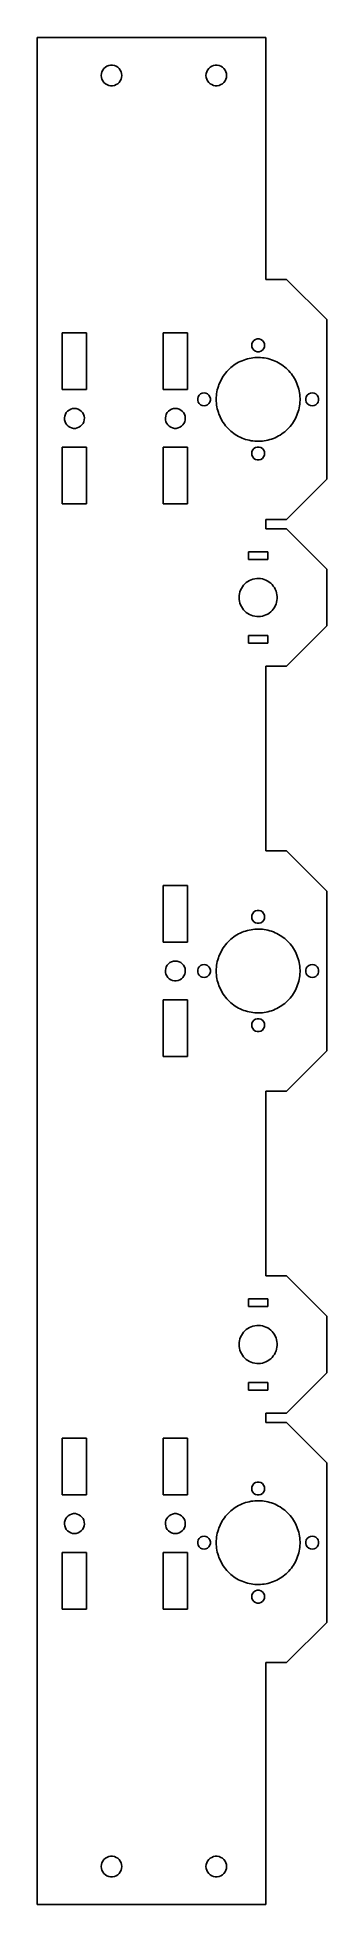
# Model space of a CAD drawing. Extents: x 340 to 416, y 38 to 528.
import ezdxf

# ---------------------------------------------------------------- set-up
doc = ezdxf.new("R2010")
doc.units = 0
doc.layers.get('0').update_dxf_attribs({"linetype": 'CONTINUOUS'})

msp = doc.modelspace()

# ---------------------------------------------------------------- linework, layer by layer
at = {"color": 0}
for p, q in [((400.275, 527.575), (340.275, 527.575)), ((340.275, 527.575), (340.275, 37.575)), ((400.275, 464.075), (400.275, 527.575)), ((357.77967, 519.394), (358.14788, 519.73)), ((358.14788, 519.73), (358.57149, 519.992)), ((358.57149, 519.992), (359.03611, 520.172)), ((359.03611, 520.172), (359.52587, 520.263)), ((359.52587, 520.263), (360.02411, 520.263)), ((360.02411, 520.263), (360.5139, 520.172)), ((360.5139, 520.172), (360.9785, 519.992)), ((360.9785, 519.992), (361.4021, 519.73)), ((361.4021, 519.73), (361.7703, 519.394)), ((385.2797, 519.394), (385.6479, 519.73)), ((385.6479, 519.73), (386.0715, 519.992)), ((386.0715, 519.992), (386.5361, 520.172)), ((386.5361, 520.172), (387.0259, 520.263)), ((387.0259, 520.263), (387.5241, 520.263)), ((387.5241, 520.263), (388.0139, 520.172)), ((388.0139, 520.172), (388.4785, 519.992)), ((388.4785, 519.992), (388.9021, 519.73)), ((388.9021, 519.73), (389.2703, 519.394)), ((357.07499, 517.575), (357.12096, 518.071)), ((357.12096, 517.079), (357.07499, 517.575)), ((357.12096, 518.071), (357.25732, 518.55)), ((357.25732, 516.6), (357.12096, 517.079)), ((357.25732, 518.55), (357.47941, 518.996)), ((357.47941, 516.154), (357.25732, 516.6)), ((357.47941, 518.996), (357.77967, 519.394)), ((357.77967, 515.756), (357.47941, 516.154)), ((358.14788, 515.42), (357.77967, 515.756)), ((358.57149, 515.158), (358.14788, 515.42)), ((359.03611, 514.978), (358.57149, 515.158)), ((359.52587, 514.887), (359.03611, 514.978)), ((360.02411, 514.887), (359.52587, 514.887)), ((360.5139, 514.978), (360.02411, 514.887)), ((360.9785, 515.158), (360.5139, 514.978)), ((361.4021, 515.42), (360.9785, 515.158)), ((361.7703, 515.756), (361.4021, 515.42)), ((361.7703, 519.394), (362.0706, 518.996)), ((362.0706, 516.154), (361.7703, 515.756)), ((362.0706, 518.996), (362.2927, 518.55)), ((362.2927, 516.6), (362.0706, 516.154)), ((362.2927, 518.55), (362.429, 518.071)), ((362.429, 517.079), (362.2927, 516.6)), ((362.429, 518.071), (362.475, 517.575)), ((362.475, 517.575), (362.429, 517.079)), ((384.575, 517.575), (384.621, 518.071)), ((384.621, 517.079), (384.575, 517.575)), ((384.621, 518.071), (384.7573, 518.55)), ((384.7573, 516.6), (384.621, 517.079)), ((384.7573, 518.55), (384.9794, 518.996)), ((384.9794, 516.154), (384.7573, 516.6)), ((384.9794, 518.996), (385.2797, 519.394)), ((385.2797, 515.756), (384.9794, 516.154)), ((385.6479, 515.42), (385.2797, 515.756)), ((386.0715, 515.158), (385.6479, 515.42)), ((386.5361, 514.978), (386.0715, 515.158)), ((387.0259, 514.887), (386.5361, 514.978)), ((387.5241, 514.887), (387.0259, 514.887)), ((388.0139, 514.978), (387.5241, 514.887)), ((388.4785, 515.158), (388.0139, 514.978)), ((388.9021, 515.42), (388.4785, 515.158)), ((389.2703, 515.756), (388.9021, 515.42)), ((389.2703, 519.394), (389.5706, 518.996)), ((389.5706, 516.154), (389.2703, 515.756)), ((389.5706, 518.996), (389.7927, 518.55)), ((389.7927, 516.6), (389.5706, 516.154)), ((389.7927, 518.55), (389.929, 518.071)), ((389.929, 517.079), (389.7927, 516.6)), ((389.929, 518.071), (389.975, 517.575)), ((389.975, 517.575), (389.929, 517.079)), ((405.7308, 464.075), (400.275, 464.075)), ((416.275, 453.531), (405.7308, 464.075)), ((416.275, 411.619), (416.275, 453.531)), ((346.825, 435.125), (346.825, 450.025)), ((346.825, 450.025), (353.225, 450.025)), ((353.225, 450.025), (353.225, 435.125)), ((373.325, 435.125), (373.325, 450.025)), ((373.325, 450.025), (379.725, 450.025)), ((379.725, 450.025), (379.725, 435.125)), ((396.575, 446.775), (396.6439, 447.254)), ((396.6439, 446.296), (396.575, 446.775)), ((396.6439, 447.254), (396.8449, 447.694)), ((396.8449, 445.856), (396.6439, 446.296)), ((396.8449, 447.694), (397.1617, 448.06)), ((397.1617, 448.06), (397.5688, 448.321)), ((397.5688, 448.321), (398.0331, 448.458)), ((398.0331, 448.458), (398.5169, 448.458)), ((398.5169, 448.458), (398.9812, 448.321)), ((398.9812, 448.321), (399.3883, 448.06)), ((399.3883, 448.06), (399.7051, 447.694)), ((399.7051, 447.694), (399.9061, 447.254)), ((399.9061, 446.296), (399.7051, 445.856)), ((399.9061, 447.254), (399.975, 446.775)), ((399.975, 446.775), (399.9061, 446.296)), ((391.0886, 440.903), (391.4723, 441.219)), ((391.4723, 441.219), (391.8698, 441.518)), ((391.8698, 441.518), (392.2805, 441.798)), ((392.2805, 441.798), (392.7034, 442.06)), ((392.7034, 442.06), (393.1377, 442.302)), ((393.1377, 442.302), (393.5824, 442.524)), ((393.5824, 442.524), (394.0368, 442.726)), ((394.0368, 442.726), (394.4998, 442.907)), ((394.4998, 442.907), (394.9705, 443.067)), ((394.9705, 443.067), (395.448, 443.206)), ((395.448, 443.206), (395.9312, 443.322)), ((395.9312, 443.322), (396.4193, 443.417)), ((396.4193, 443.417), (396.9111, 443.49)), ((397.1617, 445.49), (396.8449, 445.856)), ((396.9111, 443.49), (397.4058, 443.541)), ((397.5688, 445.229), (397.1617, 445.49)), ((397.4058, 443.541), (397.9021, 443.569)), ((398.0331, 445.092), (397.5688, 445.229)), ((397.9021, 443.569), (398.3993, 443.574)), ((398.5169, 445.092), (398.0331, 445.092)), ((398.3993, 443.574), (398.8962, 443.557)), ((398.9812, 445.229), (398.5169, 445.092)), ((398.8962, 443.557), (399.3918, 443.518)), ((399.3883, 445.49), (398.9812, 445.229)), ((399.7051, 445.856), (399.3883, 445.49)), ((399.3918, 443.518), (399.8852, 443.457)), ((399.8852, 443.457), (400.3753, 443.373)), ((400.3753, 443.373), (400.861, 443.267)), ((400.861, 443.267), (401.3415, 443.139)), ((401.3415, 443.139), (401.8157, 442.99)), ((401.8157, 442.99), (402.2827, 442.819)), ((402.2827, 442.819), (402.7415, 442.627)), ((402.7415, 442.627), (403.1912, 442.415)), ((403.1912, 442.415), (403.6308, 442.183)), ((403.6308, 442.183), (404.0595, 441.931)), ((404.0595, 441.931), (404.4764, 441.66)), ((404.4764, 441.66), (404.8806, 441.371)), ((404.8806, 441.371), (405.2713, 441.063)), ((405.2713, 441.063), (405.6477, 440.738)), ((387.8211, 435.998), (387.9864, 436.467)), ((387.9864, 436.467), (388.1728, 436.928)), ((388.1728, 436.928), (388.3798, 437.38)), ((388.3798, 437.38), (388.607, 437.822)), ((388.607, 437.822), (388.854, 438.253)), ((388.854, 438.253), (389.1202, 438.673)), ((389.1202, 438.673), (389.4051, 439.081)), ((389.4051, 439.081), (389.7082, 439.475)), ((389.7082, 439.475), (390.0287, 439.855)), ((390.0287, 439.855), (390.3661, 440.22)), ((390.3661, 440.22), (390.7196, 440.57)), ((390.7196, 440.57), (391.0886, 440.903)), ((405.6477, 440.738), (406.0091, 440.397)), ((406.0091, 440.397), (406.3547, 440.04)), ((406.3547, 440.04), (406.6837, 439.667)), ((406.6837, 439.667), (406.9956, 439.28)), ((406.9956, 439.28), (407.2896, 438.879)), ((407.2896, 438.879), (407.5653, 438.465)), ((407.5653, 438.465), (407.8219, 438.039)), ((407.8219, 438.039), (408.0591, 437.602)), ((408.0591, 437.602), (408.2763, 437.155)), ((408.2763, 437.155), (408.473, 436.698)), ((408.473, 436.698), (408.6489, 436.233)), ((408.6489, 436.233), (408.8036, 435.761)), ((353.225, 435.125), (346.825, 435.125)), ((379.725, 435.125), (373.325, 435.125)), ((382.3923, 432.817), (382.5286, 433.281)), ((382.3923, 432.333), (382.3923, 432.817)), ((382.5286, 431.869), (382.3923, 432.333)), ((382.5286, 433.281), (382.7902, 433.688)), ((382.7902, 431.462), (382.5286, 431.869)), ((382.7902, 433.688), (383.1559, 434.005)), ((383.1559, 431.145), (382.7902, 431.462)), ((383.1559, 434.005), (383.596, 434.206)), ((383.596, 434.206), (384.075, 434.275)), ((384.075, 434.275), (384.5539, 434.206)), ((384.5539, 434.206), (384.9941, 434.005)), ((384.9941, 434.005), (385.3598, 433.688)), ((385.3598, 431.462), (384.9941, 431.145)), ((385.3598, 433.688), (385.6214, 433.281)), ((385.6214, 431.869), (385.3598, 431.462)), ((385.6214, 433.281), (385.7577, 432.817)), ((385.7577, 432.333), (385.6214, 431.869)), ((385.7577, 432.817), (385.7577, 432.333)), ((387.275, 432.575), (387.2862, 433.072)), ((387.2862, 432.078), (387.275, 432.575)), ((387.2862, 433.072), (387.3199, 433.568)), ((387.3199, 431.582), (387.2862, 432.078)), ((387.3199, 433.568), (387.376, 434.062)), ((387.376, 431.088), (387.3199, 431.582)), ((387.376, 434.062), (387.4543, 434.553)), ((387.4543, 434.553), (387.5548, 435.04)), ((387.5548, 435.04), (387.6771, 435.522)), ((387.6771, 435.522), (387.8211, 435.998)), ((408.8036, 435.761), (408.9368, 435.282)), ((408.9368, 435.282), (409.0482, 434.797)), ((409.0482, 434.797), (409.1376, 434.308)), ((409.1376, 434.308), (409.2048, 433.815)), ((409.2048, 431.335), (409.1376, 430.842)), ((409.2048, 433.815), (409.2497, 433.32)), ((409.2497, 431.83), (409.2048, 431.335)), ((409.2497, 433.32), (409.2722, 432.824)), ((409.2722, 432.326), (409.2497, 431.83)), ((409.2722, 432.824), (409.2722, 432.326)), ((410.7923, 432.817), (410.9286, 433.281)), ((410.7923, 432.333), (410.7923, 432.817)), ((410.9286, 431.869), (410.7923, 432.333)), ((410.9286, 433.281), (411.1902, 433.688)), ((411.1902, 431.462), (410.9286, 431.869)), ((411.1902, 433.688), (411.5559, 434.005)), ((411.5559, 431.145), (411.1902, 431.462)), ((411.5559, 434.005), (411.9961, 434.206)), ((411.9961, 434.206), (412.475, 434.275)), ((412.475, 434.275), (412.9539, 434.206)), ((412.9539, 434.206), (413.3941, 434.005)), ((413.3941, 434.005), (413.7598, 433.688)), ((413.7598, 431.462), (413.3941, 431.145)), ((413.7598, 433.688), (414.0214, 433.281)), ((414.0214, 431.869), (413.7598, 431.462)), ((414.0214, 433.281), (414.1577, 432.817)), ((414.1577, 432.333), (414.0214, 431.869)), ((414.1577, 432.817), (414.1577, 432.333)), ((347.41497, 427.699), (347.48566, 428.191)), ((347.4386, 427.203), (347.41497, 427.699)), ((347.55572, 426.72), (347.4386, 427.203)), ((347.48566, 428.191), (347.64814, 428.66)), ((347.76208, 426.268), (347.55572, 426.72)), ((347.64814, 428.66), (347.89652, 429.091)), ((347.89652, 429.091), (348.22184, 429.466)), ((348.22184, 429.466), (348.61231, 429.773)), ((348.61231, 429.773), (349.05385, 430.001)), ((349.05385, 430.001), (349.53049, 430.141)), ((349.53049, 430.141), (350.025, 430.188)), ((350.025, 430.188), (350.51951, 430.141)), ((350.51951, 430.141), (350.99615, 430.001)), ((350.99615, 430.001), (351.43769, 429.773)), ((351.43769, 429.773), (351.82816, 429.466)), ((351.82816, 429.466), (352.15348, 429.091)), ((352.15348, 429.091), (352.40186, 428.66)), ((352.49428, 426.72), (352.28792, 426.268)), ((352.40186, 428.66), (352.56434, 428.191)), ((352.6114, 427.203), (352.49428, 426.72)), ((352.56434, 428.191), (352.63503, 427.699)), ((352.63503, 427.699), (352.6114, 427.203)), ((373.915, 427.699), (373.9856, 428.191)), ((373.9386, 427.203), (373.915, 427.699)), ((374.0557, 426.72), (373.9386, 427.203)), ((373.9856, 428.191), (374.1481, 428.66)), ((374.2621, 426.268), (374.0557, 426.72)), ((374.1481, 428.66), (374.3965, 429.091)), ((374.3965, 429.091), (374.7218, 429.466)), ((374.7218, 429.466), (375.1123, 429.773)), ((375.1123, 429.773), (375.5538, 430.001)), ((375.5538, 430.001), (376.0305, 430.141)), ((376.0305, 430.141), (376.525, 430.188)), ((376.525, 430.188), (377.0195, 430.141)), ((377.0195, 430.141), (377.4961, 430.001)), ((377.4961, 430.001), (377.9377, 429.773)), ((377.9377, 429.773), (378.3282, 429.466)), ((378.3282, 429.466), (378.6535, 429.091)), ((378.6535, 429.091), (378.9019, 428.66)), ((378.9943, 426.72), (378.7879, 426.268)), ((378.9019, 428.66), (379.0643, 428.191)), ((379.1114, 427.203), (378.9943, 426.72)), ((379.0643, 428.191), (379.135, 427.699)), ((379.135, 427.699), (379.1114, 427.203)), ((383.596, 430.944), (383.1559, 431.145)), ((384.075, 430.875), (383.596, 430.944)), ((384.5539, 430.944), (384.075, 430.875)), ((384.9941, 431.145), (384.5539, 430.944)), ((387.4543, 430.597), (387.376, 431.088)), ((387.5548, 430.11), (387.4543, 430.597)), ((387.6771, 429.628), (387.5548, 430.11)), ((387.8211, 429.152), (387.6771, 429.628)), ((387.9864, 428.683), (387.8211, 429.152)), ((388.1728, 428.222), (387.9864, 428.683)), ((388.3798, 427.77), (388.1728, 428.222)), ((388.607, 427.328), (388.3798, 427.77)), ((388.854, 426.897), (388.607, 427.328)), ((389.1202, 426.477), (388.854, 426.897)), ((389.4051, 426.069), (389.1202, 426.477)), ((407.5653, 426.685), (407.2896, 426.271)), ((407.8219, 427.111), (407.5653, 426.685)), ((408.0591, 427.548), (407.8219, 427.111)), ((408.2763, 427.995), (408.0591, 427.548)), ((408.473, 428.452), (408.2763, 427.995)), ((408.6489, 428.917), (408.473, 428.452)), ((408.8036, 429.389), (408.6489, 428.917)), ((408.9368, 429.868), (408.8036, 429.389)), ((409.0482, 430.353), (408.9368, 429.868)), ((409.1376, 430.842), (409.0482, 430.353)), ((411.9961, 430.944), (411.5559, 431.145)), ((412.475, 430.875), (411.9961, 430.944)), ((412.9539, 430.944), (412.475, 430.875)), ((413.3941, 431.145), (412.9539, 430.944)), ((348.05024, 425.864), (347.76208, 426.268)), ((348.40977, 425.521), (348.05024, 425.864)), ((348.82766, 425.252), (348.40977, 425.521)), ((349.28884, 425.068), (348.82766, 425.252)), ((349.77663, 424.974), (349.28884, 425.068)), ((350.27337, 424.974), (349.77663, 424.974)), ((350.76116, 425.068), (350.27337, 424.974)), ((351.22234, 425.252), (350.76116, 425.068)), ((351.64023, 425.521), (351.22234, 425.252)), ((351.99976, 425.864), (351.64023, 425.521)), ((352.28792, 426.268), (351.99976, 425.864)), ((374.5502, 425.864), (374.2621, 426.268)), ((374.9098, 425.521), (374.5502, 425.864)), ((375.3276, 425.252), (374.9098, 425.521)), ((375.7888, 425.068), (375.3276, 425.252)), ((376.2766, 424.974), (375.7888, 425.068)), ((376.7734, 424.974), (376.2766, 424.974)), ((377.2612, 425.068), (376.7734, 424.974)), ((377.7223, 425.252), (377.2612, 425.068)), ((378.1402, 425.521), (377.7223, 425.252)), ((378.4998, 425.864), (378.1402, 425.521)), ((378.7879, 426.268), (378.4998, 425.864)), ((389.7082, 425.675), (389.4051, 426.069)), ((390.0287, 425.295), (389.7082, 425.675)), ((390.3661, 424.93), (390.0287, 425.295)), ((390.7196, 424.58), (390.3661, 424.93)), ((391.0886, 424.247), (390.7196, 424.58)), ((391.4723, 423.931), (391.0886, 424.247)), ((391.8698, 423.632), (391.4723, 423.931)), ((392.2805, 423.352), (391.8698, 423.632)), ((392.7034, 423.09), (392.2805, 423.352)), ((393.1377, 422.848), (392.7034, 423.09)), ((393.5824, 422.626), (393.1377, 422.848)), ((394.0368, 422.424), (393.5824, 422.626)), ((394.4998, 422.243), (394.0368, 422.424)), ((394.9705, 422.083), (394.4998, 422.243)), ((395.448, 421.944), (394.9705, 422.083)), ((395.9312, 421.828), (395.448, 421.944)), ((396.4193, 421.733), (395.9312, 421.828)), ((396.9111, 421.66), (396.4193, 421.733)), ((397.4058, 421.609), (396.9111, 421.66)), ((397.9021, 421.581), (397.4058, 421.609)), ((398.3993, 421.576), (397.9021, 421.581)), ((398.8962, 421.593), (398.3993, 421.576)), ((399.3918, 421.632), (398.8962, 421.593)), ((399.8852, 421.693), (399.3918, 421.632)), ((400.3753, 421.777), (399.8852, 421.693)), ((400.861, 421.883), (400.3753, 421.777)), ((401.3415, 422.011), (400.861, 421.883)), ((401.8157, 422.16), (401.3415, 422.011)), ((402.2827, 422.331), (401.8157, 422.16)), ((402.7415, 422.523), (402.2827, 422.331)), ((403.1912, 422.735), (402.7415, 422.523)), ((403.6308, 422.967), (403.1912, 422.735)), ((404.0595, 423.219), (403.6308, 422.967)), ((404.4764, 423.49), (404.0595, 423.219)), ((404.8806, 423.779), (404.4764, 423.49)), ((405.2713, 424.087), (404.8806, 423.779)), ((405.6477, 424.412), (405.2713, 424.087)), ((406.0091, 424.753), (405.6477, 424.412)), ((406.3547, 425.11), (406.0091, 424.753)), ((406.6837, 425.483), (406.3547, 425.11)), ((406.9956, 425.87), (406.6837, 425.483)), ((407.2896, 426.271), (406.9956, 425.87)), ((346.825, 405.125), (346.825, 420.025)), ((346.825, 420.025), (353.225, 420.025)), ((353.225, 420.025), (353.225, 405.125)), ((373.325, 405.125), (373.325, 420.025)), ((373.325, 420.025), (379.725, 420.025)), ((379.725, 420.025), (379.725, 405.125)), ((396.575, 418.375), (396.6439, 418.854)), ((396.6439, 417.896), (396.575, 418.375)), ((396.6439, 418.854), (396.8449, 419.294)), ((396.8449, 417.456), (396.6439, 417.896)), ((396.8449, 419.294), (397.1617, 419.66)), ((397.1617, 417.09), (396.8449, 417.456)), ((397.1617, 419.66), (397.5688, 419.921)), ((397.5688, 416.829), (397.1617, 417.09)), ((397.5688, 419.921), (398.0331, 420.058)), ((398.0331, 416.692), (397.5688, 416.829)), ((398.0331, 420.058), (398.5169, 420.058)), ((398.5169, 416.692), (398.0331, 416.692)), ((398.5169, 420.058), (398.9812, 419.921)), ((398.9812, 416.829), (398.5169, 416.692)), ((398.9812, 419.921), (399.3883, 419.66)), ((399.3883, 417.09), (398.9812, 416.829)), ((399.3883, 419.66), (399.7051, 419.294)), ((399.7051, 417.456), (399.3883, 417.09)), ((399.7051, 419.294), (399.9061, 418.854)), ((399.9061, 417.896), (399.7051, 417.456)), ((399.9061, 418.854), (399.975, 418.375)), ((399.975, 418.375), (399.9061, 417.896)), ((405.7308, 401.075), (416.275, 411.619)), ((353.225, 405.125), (346.825, 405.125)), ((379.725, 405.125), (373.325, 405.125)), ((400.275, 398.575), (400.275, 401.075)), ((400.275, 401.075), (405.7308, 401.075)), ((405.7308, 398.575), (400.275, 398.575)), ((416.275, 388.031), (405.7308, 398.575)), ((395.775, 390.575), (395.775, 392.575)), ((395.775, 392.575), (400.775, 392.575)), ((400.775, 392.575), (400.775, 390.575)), ((400.775, 390.575), (395.775, 390.575)), ((416.275, 373.1192), (416.275, 388.031)), ((393.4971, 382.0488), (393.6676, 382.5172)), ((393.6676, 382.5172), (393.8839, 382.966)), ((393.8839, 382.966), (394.1438, 383.392)), ((394.1438, 383.392), (394.4448, 383.789)), ((394.4448, 383.789), (394.7838, 384.154)), ((394.7838, 384.154), (395.1576, 384.484)), ((395.1576, 384.484), (395.5623, 384.775)), ((395.5623, 384.775), (395.9939, 385.024)), ((395.9939, 385.024), (396.4483, 385.229)), ((396.4483, 385.229), (396.9208, 385.388)), ((396.9208, 385.388), (397.4068, 385.499)), ((397.4068, 385.499), (397.9013, 385.561)), ((397.9013, 385.561), (398.3996, 385.573)), ((398.3996, 385.573), (398.8967, 385.536)), ((398.8967, 385.536), (399.3876, 385.45)), ((399.3876, 385.45), (399.8674, 385.315)), ((399.8674, 385.315), (400.3314, 385.133)), ((400.3314, 385.133), (400.775, 384.905)), ((400.775, 384.905), (401.1937, 384.635)), ((401.1937, 384.635), (401.5834, 384.324)), ((401.5834, 384.324), (401.9403, 383.976)), ((401.9403, 383.976), (402.2607, 383.594)), ((402.2607, 383.594), (402.5414, 383.182)), ((402.5414, 383.182), (402.7798, 382.744)), ((402.7798, 382.744), (402.9735, 382.2851)), ((402.9735, 382.2851), (403.1204, 381.8088)), ((393.275, 380.575), (393.2998, 381.0728)), ((393.2998, 380.0772), (393.275, 380.575)), ((393.2998, 381.0728), (393.3741, 381.5657)), ((393.3741, 379.5843), (393.2998, 380.0772)), ((393.3741, 381.5657), (393.4971, 382.0488)), ((393.4971, 379.1012), (393.3741, 379.5843)), ((393.6676, 378.6328), (393.4971, 379.1012)), ((393.8839, 378.1837), (393.6676, 378.6328)), ((394.1438, 377.7584), (393.8839, 378.1837)), ((394.4448, 377.3611), (394.1438, 377.7584)), ((394.7838, 376.9957), (394.4448, 377.3611)), ((402.2607, 377.556), (401.9403, 377.1741)), ((402.5414, 377.9678), (402.2607, 377.556)), ((402.7798, 378.4056), (402.5414, 377.9678)), ((402.9735, 378.8649), (402.7798, 378.4056)), ((403.1204, 379.3412), (402.9735, 378.8649)), ((403.1204, 381.8088), (403.2192, 381.3202)), ((403.2192, 379.8298), (403.1204, 379.3412)), ((403.2192, 381.3202), (403.2688, 380.8242)), ((403.2688, 380.3258), (403.2192, 379.8298)), ((403.2688, 380.8242), (403.2688, 380.3258)), ((395.1576, 376.6658), (394.7838, 376.9957)), ((395.5623, 376.3749), (395.1576, 376.6658)), ((395.9939, 376.1256), (395.5623, 376.3749)), ((396.4483, 375.9206), (395.9939, 376.1256)), ((396.9208, 375.7619), (396.4483, 375.9206)), ((397.4068, 375.651), (396.9208, 375.7619)), ((397.9013, 375.589), (397.4068, 375.651)), ((398.3996, 375.5766), (397.9013, 375.589)), ((398.8967, 375.6138), (398.3996, 375.5766)), ((399.3876, 375.7004), (398.8967, 375.6138)), ((399.8674, 375.8354), (399.3876, 375.7004)), ((400.3314, 376.0175), (399.8674, 375.8354)), ((400.775, 376.2449), (400.3314, 376.0175)), ((401.1937, 376.5153), (400.775, 376.2449)), ((401.5834, 376.8261), (401.1937, 376.5153)), ((401.9403, 377.1741), (401.5834, 376.8261)), ((405.7308, 362.575), (416.275, 373.1192)), ((395.775, 368.575), (395.775, 370.575)), ((395.775, 370.575), (400.775, 370.575)), ((400.775, 368.575), (395.775, 368.575)), ((400.775, 370.575), (400.775, 368.575)), ((400.275, 314.075), (400.275, 362.575)), ((400.275, 362.575), (405.7308, 362.575)), ((405.7308, 314.075), (400.275, 314.075)), ((416.275, 303.5308), (405.7308, 314.075)), ((373.325, 290.12499), (373.325, 305.025)), ((373.325, 305.025), (379.725, 305.025)), ((379.725, 305.025), (379.725, 290.12499)), ((416.275, 261.6192), (416.275, 303.5308)), ((396.575, 296.775), (396.6439, 297.2539)), ((396.6439, 296.2961), (396.575, 296.775)), ((396.6439, 297.2539), (396.8449, 297.6941)), ((396.8449, 295.8559), (396.6439, 296.2961)), ((396.8449, 297.6941), (397.1617, 298.0598)), ((397.1617, 295.4902), (396.8449, 295.8559)), ((397.1617, 298.0598), (397.5688, 298.3214)), ((397.5688, 295.2286), (397.1617, 295.4902)), ((397.5688, 298.3214), (398.0331, 298.4577)), ((398.0331, 295.0923), (397.5688, 295.2286)), ((398.0331, 298.4577), (398.5169, 298.4577)), ((398.5169, 295.0923), (398.0331, 295.0923)), ((398.5169, 298.4577), (398.9812, 298.3214)), ((398.9812, 295.2286), (398.5169, 295.0923)), ((398.9812, 298.3214), (399.3883, 298.0598)), ((399.3883, 295.4902), (398.9812, 295.2286)), ((399.3883, 298.0598), (399.7051, 297.6941)), ((399.7051, 295.8559), (399.3883, 295.4902)), ((399.7051, 297.6941), (399.9061, 297.2539)), ((399.9061, 296.2961), (399.7051, 295.8559)), ((399.9061, 297.2539), (399.975, 296.775)), ((399.975, 296.775), (399.9061, 296.2961)), ((379.725, 290.12499), (373.325, 290.12499)), ((389.4051, 289.0808), (389.7082, 289.47495)), ((389.7082, 289.47495), (390.0287, 289.85501)), ((390.0287, 289.85501), (390.3661, 290.2202)), ((390.3661, 290.2202), (390.7196, 290.56978)), ((390.7196, 290.56978), (391.0886, 290.90302)), ((391.0886, 290.90302), (391.4723, 291.21924)), ((391.4723, 291.21924), (391.8698, 291.51781)), ((391.8698, 291.51781), (392.2805, 291.79811)), ((392.2805, 291.79811), (392.7034, 292.05957)), ((392.7034, 292.05957), (393.1377, 292.30164)), ((393.1377, 292.30164), (393.5824, 292.52385)), ((393.5824, 292.52385), (394.0368, 292.7257)), ((394.0368, 292.7257), (394.4998, 292.9069)), ((394.4998, 292.9069), (394.9705, 293.0669)), ((394.9705, 293.0669), (395.448, 293.2055)), ((395.448, 293.2055), (395.9312, 293.3224)), ((395.9312, 293.3224), (396.4193, 293.4173)), ((396.4193, 293.4173), (396.9111, 293.4901)), ((396.9111, 293.4901), (397.4058, 293.5406)), ((397.4058, 293.5406), (397.9021, 293.5687)), ((397.9021, 293.5687), (398.3993, 293.5743)), ((398.3993, 293.5743), (398.8962, 293.5574)), ((398.8962, 293.5574), (399.3918, 293.5181)), ((399.3918, 293.5181), (399.8852, 293.4565)), ((399.8852, 293.4565), (400.3753, 293.3726)), ((400.3753, 293.3726), (400.861, 293.2667)), ((400.861, 293.2667), (401.3415, 293.1389)), ((401.3415, 293.1389), (401.8157, 292.9896)), ((401.8157, 292.9896), (402.2827, 292.8189)), ((402.2827, 292.8189), (402.7415, 292.6274)), ((402.7415, 292.6274), (403.1912, 292.41526)), ((403.1912, 292.41526), (403.6308, 292.18306)), ((403.6308, 292.18306), (404.0595, 291.93123)), ((404.0595, 291.93123), (404.4764, 291.66028)), ((404.4764, 291.66028), (404.8806, 291.37078)), ((404.8806, 291.37078), (405.2713, 291.0633)), ((405.2713, 291.0633), (405.6477, 290.73848)), ((405.6477, 290.73848), (406.0091, 290.39699)), ((406.0091, 290.39699), (406.3547, 290.03952)), ((406.3547, 290.03952), (406.6837, 289.6668)), ((406.6837, 289.6668), (406.9956, 289.27959)), ((406.9956, 289.27959), (407.2896, 288.87868)), ((374.3965, 284.09069), (374.7218, 284.46611)), ((374.7218, 284.46611), (375.1123, 284.77318)), ((375.1123, 284.77318), (375.5538, 285.00081)), ((375.5538, 285.00081), (376.0305, 285.14077)), ((376.0305, 285.14077), (376.525, 285.18799)), ((376.525, 285.18799), (377.0195, 285.14077)), ((377.0195, 285.14077), (377.4961, 285.00081)), ((377.4961, 285.00081), (377.9377, 284.77318)), ((377.9377, 284.77318), (378.3282, 284.46611)), ((378.3282, 284.46611), (378.6535, 284.09069)), ((383.1559, 284.00513), (383.596, 284.20613)), ((383.596, 284.20613), (384.075, 284.275)), ((384.075, 284.275), (384.5539, 284.20613)), ((384.5539, 284.20613), (384.9941, 284.00513)), ((387.376, 284.06212), (387.4543, 284.55309)), ((387.4543, 284.55309), (387.5548, 285.04003)), ((387.5548, 285.04003), (387.6771, 285.52193)), ((387.6771, 285.52193), (387.8211, 285.99782)), ((387.8211, 285.99782), (387.9864, 286.46671)), ((387.9864, 286.46671), (388.1728, 286.92765)), ((388.1728, 286.92765), (388.3798, 287.37969)), ((388.3798, 287.37969), (388.607, 287.82192)), ((388.607, 287.82192), (388.854, 288.25344)), ((388.854, 288.25344), (389.1202, 288.67334)), ((389.1202, 288.67334), (389.4051, 289.0808)), ((407.2896, 288.87868), (407.5653, 288.46489)), ((407.5653, 288.46489), (407.8219, 288.03907)), ((407.8219, 288.03907), (408.0591, 287.60208)), ((408.0591, 287.60208), (408.2763, 287.15483)), ((408.2763, 287.15483), (408.473, 286.69823)), ((408.473, 286.69823), (408.6489, 286.23319)), ((408.6489, 286.23319), (408.8036, 285.76068)), ((408.8036, 285.76068), (408.9368, 285.28168)), ((408.9368, 285.28168), (409.0482, 284.79714)), ((409.0482, 284.79714), (409.1376, 284.30805)), ((409.1376, 284.30805), (409.2048, 283.81542)), ((411.5559, 284.00513), (411.9961, 284.20613)), ((411.9961, 284.20613), (412.475, 284.275)), ((412.475, 284.275), (412.9539, 284.20613)), ((412.9539, 284.20613), (413.3941, 284.00513)), ((373.915, 282.69933), (373.9856, 283.19103)), ((373.9386, 282.20314), (373.915, 282.69933)), ((374.0557, 281.72039), (373.9386, 282.20314)), ((373.9856, 283.19103), (374.1481, 283.66046)), ((374.2621, 281.26851), (374.0557, 281.72039)), ((374.1481, 283.66046), (374.3965, 284.09069)), ((374.5502, 280.86386), (374.2621, 281.26851)), ((374.9098, 280.52104), (374.5502, 280.86386)), ((375.3276, 280.25247), (374.9098, 280.52104)), ((375.7888, 280.06786), (375.3276, 280.25247)), ((376.2766, 279.97383), (375.7888, 280.06786)), ((376.7734, 279.97383), (376.2766, 279.97383)), ((377.2612, 280.06786), (376.7734, 279.97383)), ((377.7223, 280.25247), (377.2612, 280.06786)), ((378.1402, 280.52104), (377.7223, 280.25247)), ((378.4998, 280.86386), (378.1402, 280.52104)), ((378.7879, 281.26851), (378.4998, 280.86386)), ((378.6535, 284.09069), (378.9019, 283.66046)), ((378.9943, 281.72039), (378.7879, 281.26851)), ((378.9019, 283.66046), (379.0643, 283.19103)), ((379.1114, 282.20314), (378.9943, 281.72039)), ((379.0643, 283.19103), (379.135, 282.69933)), ((379.135, 282.69933), (379.1114, 282.20314)), ((382.3923, 282.81693), (382.5286, 283.28119)), ((382.3923, 282.33307), (382.3923, 282.81693)), ((382.5286, 281.86881), (382.3923, 282.33307)), ((382.5286, 283.28119), (382.7902, 283.68825)), ((382.7902, 281.46175), (382.5286, 281.86881)), ((382.7902, 283.68825), (383.1559, 284.00513)), ((383.1559, 281.14487), (382.7902, 281.46175)), ((383.596, 280.94387), (383.1559, 281.14487)), ((384.075, 280.875), (383.596, 280.94387)), ((384.5539, 280.94387), (384.075, 280.875)), ((384.9941, 281.14487), (384.5539, 280.94387)), ((384.9941, 284.00513), (385.3598, 283.68825)), ((385.3598, 281.46175), (384.9941, 281.14487)), ((385.3598, 283.68825), (385.6214, 283.28119)), ((385.6214, 281.86881), (385.3598, 281.46175)), ((385.6214, 283.28119), (385.7577, 282.81693)), ((385.7577, 282.33307), (385.6214, 281.86881)), ((385.7577, 282.81693), (385.7577, 282.33307)), ((387.275, 282.575), (387.2862, 283.07205)), ((387.2862, 282.07794), (387.275, 282.575)), ((387.2862, 283.07205), (387.3199, 283.5681)), ((387.3199, 281.5819), (387.2862, 282.07794)), ((387.3199, 283.5681), (387.376, 284.06212)), ((387.376, 281.08788), (387.3199, 281.5819)), ((387.4543, 280.59691), (387.376, 281.08788)), ((387.5548, 280.10997), (387.4543, 280.59691)), ((387.6771, 279.62807), (387.5548, 280.10997)), ((387.8211, 279.15218), (387.6771, 279.62807)), ((408.8036, 279.38932), (408.6489, 278.91681)), ((408.9368, 279.86832), (408.8036, 279.38932)), ((409.0482, 280.35286), (408.9368, 279.86832)), ((409.1376, 280.84195), (409.0482, 280.35286)), ((409.2048, 281.33458), (409.1376, 280.84195)), ((409.2048, 283.81542), (409.2497, 283.32027)), ((409.2497, 281.82973), (409.2048, 281.33458)), ((409.2497, 283.32027), (409.2722, 282.82358)), ((409.2722, 282.32642), (409.2497, 281.82973)), ((409.2722, 282.82358), (409.2722, 282.32642)), ((410.7923, 282.81693), (410.9286, 283.28119)), ((410.7923, 282.33307), (410.7923, 282.81693)), ((410.9286, 281.86881), (410.7923, 282.33307)), ((410.9286, 283.28119), (411.1902, 283.68825)), ((411.1902, 281.46175), (410.9286, 281.86881)), ((411.1902, 283.68825), (411.5559, 284.00513)), ((411.5559, 281.14487), (411.1902, 281.46175)), ((411.9961, 280.94387), (411.5559, 281.14487)), ((412.475, 280.875), (411.9961, 280.94387)), ((412.9539, 280.94387), (412.475, 280.875)), ((413.3941, 281.14487), (412.9539, 280.94387)), ((413.3941, 284.00513), (413.7598, 283.68825)), ((413.7598, 281.46175), (413.3941, 281.14487)), ((413.7598, 283.68825), (414.0214, 283.28119)), ((414.0214, 281.86881), (413.7598, 281.46175)), ((414.0214, 283.28119), (414.1577, 282.81693)), ((414.1577, 282.33307), (414.0214, 281.86881)), ((414.1577, 282.81693), (414.1577, 282.33307)), ((373.325, 260.125), (373.325, 275.02501)), ((373.325, 275.02501), (379.725, 275.02501)), ((379.725, 275.02501), (379.725, 260.125)), ((387.9864, 278.68329), (387.8211, 279.15218)), ((388.1728, 278.22235), (387.9864, 278.68329)), ((388.3798, 277.77031), (388.1728, 278.22235)), ((388.607, 277.32808), (388.3798, 277.77031)), ((388.854, 276.89656), (388.607, 277.32808)), ((389.1202, 276.47666), (388.854, 276.89656)), ((389.4051, 276.0692), (389.1202, 276.47666)), ((389.7082, 275.67505), (389.4051, 276.0692)), ((390.0287, 275.29499), (389.7082, 275.67505)), ((390.3661, 274.9298), (390.0287, 275.29499)), ((390.7196, 274.58022), (390.3661, 274.9298)), ((391.0886, 274.24698), (390.7196, 274.58022)), ((405.6477, 274.41152), (405.2713, 274.0867)), ((406.0091, 274.75301), (405.6477, 274.41152)), ((406.3547, 275.11048), (406.0091, 274.75301)), ((406.6837, 275.4832), (406.3547, 275.11048)), ((406.9956, 275.87041), (406.6837, 275.4832)), ((407.2896, 276.27132), (406.9956, 275.87041)), ((407.5653, 276.68511), (407.2896, 276.27132)), ((407.8219, 277.11093), (407.5653, 276.68511)), ((408.0591, 277.54792), (407.8219, 277.11093)), ((408.2763, 277.99517), (408.0591, 277.54792)), ((408.473, 278.45177), (408.2763, 277.99517)), ((408.6489, 278.91681), (408.473, 278.45177)), ((391.4723, 273.93076), (391.0886, 274.24698)), ((391.8698, 273.63219), (391.4723, 273.93076)), ((392.2805, 273.35189), (391.8698, 273.63219)), ((392.7034, 273.09043), (392.2805, 273.35189)), ((393.1377, 272.84836), (392.7034, 273.09043)), ((393.5824, 272.62615), (393.1377, 272.84836)), ((394.0368, 272.4243), (393.5824, 272.62615)), ((394.4998, 272.2431), (394.0368, 272.4243)), ((394.9705, 272.0831), (394.4998, 272.2431)), ((395.448, 271.9445), (394.9705, 272.0831)), ((395.9312, 271.8276), (395.448, 271.9445)), ((396.4193, 271.7327), (395.9312, 271.8276)), ((396.9111, 271.6599), (396.4193, 271.7327)), ((396.8449, 269.2941), (397.1617, 269.6598)), ((397.4058, 271.6094), (396.9111, 271.6599)), ((397.1617, 269.6598), (397.5688, 269.9214)), ((397.9021, 271.5813), (397.4058, 271.6094)), ((397.5688, 269.9214), (398.0331, 270.0577)), ((398.3993, 271.5757), (397.9021, 271.5813)), ((398.0331, 270.0577), (398.5169, 270.0577)), ((398.8962, 271.5926), (398.3993, 271.5757)), ((398.5169, 270.0577), (398.9812, 269.9214)), ((399.3918, 271.6319), (398.8962, 271.5926)), ((398.9812, 269.9214), (399.3883, 269.6598)), ((399.3883, 269.6598), (399.7051, 269.2941)), ((399.8852, 271.6935), (399.3918, 271.6319)), ((400.3753, 271.7774), (399.8852, 271.6935)), ((400.861, 271.8833), (400.3753, 271.7774)), ((401.3415, 272.0111), (400.861, 271.8833)), ((401.8157, 272.1604), (401.3415, 272.0111)), ((402.2827, 272.3311), (401.8157, 272.1604)), ((402.7415, 272.5226), (402.2827, 272.3311)), ((403.1912, 272.73474), (402.7415, 272.5226)), ((403.6308, 272.96694), (403.1912, 272.73474)), ((404.0595, 273.21877), (403.6308, 272.96694)), ((404.4764, 273.48972), (404.0595, 273.21877)), ((404.8806, 273.77922), (404.4764, 273.48972)), ((405.2713, 274.0867), (404.8806, 273.77922)), ((396.575, 268.375), (396.6439, 268.8539)), ((396.6439, 267.8961), (396.575, 268.375)), ((396.6439, 268.8539), (396.8449, 269.2941)), ((396.8449, 267.4559), (396.6439, 267.8961)), ((397.1617, 267.0902), (396.8449, 267.4559)), ((397.5688, 266.8286), (397.1617, 267.0902)), ((398.0331, 266.6923), (397.5688, 266.8286)), ((398.5169, 266.6923), (398.0331, 266.6923)), ((398.9812, 266.8286), (398.5169, 266.6923)), ((399.3883, 267.0902), (398.9812, 266.8286)), ((399.7051, 267.4559), (399.3883, 267.0902)), ((399.7051, 269.2941), (399.9061, 268.8539)), ((399.9061, 267.8961), (399.7051, 267.4559)), ((399.9061, 268.8539), (399.975, 268.375)), ((399.975, 268.375), (399.9061, 267.8961)), ((379.725, 260.125), (373.325, 260.125)), ((405.7308, 251.075), (416.275, 261.6192)), ((400.275, 202.575), (400.275, 251.075)), ((400.275, 251.075), (405.7308, 251.075)), ((405.7308, 202.575), (400.275, 202.575)), ((416.275, 192.0308), (405.7308, 202.575)), ((395.775, 194.575), (395.775, 196.575)), ((395.775, 196.575), (400.775, 196.575)), ((400.775, 196.575), (400.775, 194.575)), ((400.775, 194.575), (395.775, 194.575)), ((416.275, 177.119), (416.275, 192.0308)), ((393.4971, 186.0488), (393.6676, 186.5172)), ((393.6676, 186.5172), (393.8839, 186.9663)), ((393.8839, 186.9663), (394.1438, 187.3916)), ((394.1438, 187.3916), (394.4448, 187.7889)), ((394.4448, 187.7889), (394.7838, 188.1543)), ((394.7838, 188.1543), (395.1576, 188.4842)), ((395.1576, 188.4842), (395.5623, 188.7751)), ((395.5623, 188.7751), (395.9939, 189.0244)), ((395.9939, 189.0244), (396.4483, 189.2294)), ((396.4483, 189.2294), (396.9208, 189.3881)), ((396.9208, 189.3881), (397.4068, 189.499)), ((397.4068, 189.499), (397.9013, 189.561)), ((397.9013, 189.561), (398.3996, 189.5734)), ((398.3996, 189.5734), (398.8967, 189.5362)), ((398.8967, 189.5362), (399.3876, 189.4496)), ((399.3876, 189.4496), (399.8674, 189.3146)), ((399.8674, 189.3146), (400.3314, 189.1325)), ((400.3314, 189.1325), (400.775, 188.9051)), ((400.775, 188.9051), (401.1937, 188.6347)), ((401.1937, 188.6347), (401.5834, 188.3239)), ((401.5834, 188.3239), (401.9403, 187.9759)), ((401.9403, 187.9759), (402.2607, 187.594)), ((402.2607, 187.594), (402.5414, 187.1822)), ((402.5414, 187.1822), (402.7798, 186.7444)), ((402.7798, 186.7444), (402.9735, 186.2851)), ((402.9735, 186.2851), (403.1204, 185.8088)), ((393.275, 184.575), (393.2998, 185.0728)), ((393.2998, 184.0772), (393.275, 184.575)), ((393.2998, 185.0728), (393.3741, 185.5657)), ((393.3741, 183.5843), (393.2998, 184.0772)), ((393.3741, 185.5657), (393.4971, 186.0488)), ((393.4971, 183.1012), (393.3741, 183.5843)), ((393.6676, 182.6328), (393.4971, 183.1012)), ((393.8839, 182.184), (393.6676, 182.6328)), ((394.1438, 181.758), (393.8839, 182.184)), ((394.4448, 181.361), (394.1438, 181.758)), ((394.7838, 180.996), (394.4448, 181.361)), ((402.2607, 181.556), (401.9403, 181.174)), ((402.5414, 181.968), (402.2607, 181.556)), ((402.7798, 182.406), (402.5414, 181.968)), ((402.9735, 182.8649), (402.7798, 182.406)), ((403.1204, 183.3412), (402.9735, 182.8649)), ((403.1204, 185.8088), (403.2192, 185.3202)), ((403.2192, 183.8298), (403.1204, 183.3412)), ((403.2192, 185.3202), (403.2688, 184.8242)), ((403.2688, 184.3258), (403.2192, 183.8298)), ((403.2688, 184.8242), (403.2688, 184.3258)), ((395.1576, 180.666), (394.7838, 180.996)), ((395.5623, 180.375), (395.1576, 180.666)), ((395.9939, 180.126), (395.5623, 180.375)), ((396.4483, 179.921), (395.9939, 180.126)), ((396.9208, 179.762), (396.4483, 179.921)), ((397.4068, 179.651), (396.9208, 179.762)), ((397.9013, 179.589), (397.4068, 179.651)), ((398.3996, 179.577), (397.9013, 179.589)), ((398.8967, 179.614), (398.3996, 179.577)), ((399.3876, 179.7), (398.8967, 179.614)), ((399.8674, 179.835), (399.3876, 179.7)), ((400.3314, 180.017), (399.8674, 179.835)), ((400.775, 180.245), (400.3314, 180.017)), ((401.1937, 180.515), (400.775, 180.245)), ((401.5834, 180.826), (401.1937, 180.515)), ((401.9403, 181.174), (401.5834, 180.826)), ((405.7308, 166.575), (416.275, 177.119)), ((395.775, 172.575), (395.775, 174.575)), ((395.775, 174.575), (400.775, 174.575)), ((400.775, 172.575), (395.775, 172.575)), ((400.775, 174.575), (400.775, 172.575)), ((400.275, 164.075), (400.275, 166.575)), ((400.275, 166.575), (405.7308, 166.575)), ((405.7308, 164.075), (400.275, 164.075)), ((416.275, 153.531), (405.7308, 164.075)), ((346.825, 145.125), (346.825, 160.025)), ((346.825, 160.025), (353.225, 160.025)), ((353.225, 160.025), (353.225, 145.125)), ((373.325, 145.125), (373.325, 160.025)), ((373.325, 160.025), (379.725, 160.025)), ((379.725, 160.025), (379.725, 145.125)), ((416.275, 111.619), (416.275, 153.531)), ((396.575, 146.775), (396.6439, 147.254)), ((396.6439, 147.254), (396.8449, 147.694)), ((396.8449, 147.694), (397.1617, 148.06)), ((397.1617, 148.06), (397.5688, 148.321)), ((397.5688, 148.321), (398.0331, 148.458)), ((398.0331, 148.458), (398.5169, 148.458)), ((398.5169, 148.458), (398.9812, 148.321)), ((398.9812, 148.321), (399.3883, 148.06)), ((399.3883, 148.06), (399.7051, 147.694)), ((399.7051, 147.694), (399.9061, 147.254)), ((399.9061, 147.254), (399.975, 146.775)), ((353.225, 145.125), (346.825, 145.125)), ((379.725, 145.125), (373.325, 145.125)), ((392.7034, 142.06), (393.1377, 142.302)), ((393.1377, 142.302), (393.5824, 142.524)), ((393.5824, 142.524), (394.0368, 142.726)), ((394.0368, 142.726), (394.4998, 142.907)), ((394.4998, 142.907), (394.9705, 143.067)), ((394.9705, 143.067), (395.448, 143.206)), ((395.448, 143.206), (395.9312, 143.322)), ((395.9312, 143.322), (396.4193, 143.417)), ((396.4193, 143.417), (396.9111, 143.49)), ((396.6439, 146.296), (396.575, 146.775)), ((396.8449, 145.856), (396.6439, 146.296)), ((397.1617, 145.49), (396.8449, 145.856)), ((396.9111, 143.49), (397.4058, 143.541)), ((397.5688, 145.229), (397.1617, 145.49)), ((397.4058, 143.541), (397.9021, 143.569)), ((398.0331, 145.092), (397.5688, 145.229)), ((397.9021, 143.569), (398.3993, 143.574)), ((398.5169, 145.092), (398.0331, 145.092)), ((398.3993, 143.574), (398.8962, 143.557)), ((398.9812, 145.229), (398.5169, 145.092)), ((398.8962, 143.557), (399.3918, 143.518)), ((399.3883, 145.49), (398.9812, 145.229)), ((399.7051, 145.856), (399.3883, 145.49)), ((399.3918, 143.518), (399.8852, 143.457)), ((399.9061, 146.296), (399.7051, 145.856)), ((399.8852, 143.457), (400.3753, 143.373)), ((399.975, 146.775), (399.9061, 146.296)), ((400.3753, 143.373), (400.861, 143.267)), ((400.861, 143.267), (401.3415, 143.139)), ((401.3415, 143.139), (401.8157, 142.99)), ((401.8157, 142.99), (402.2827, 142.819)), ((402.2827, 142.819), (402.7415, 142.627)), ((402.7415, 142.627), (403.1912, 142.415)), ((403.1912, 142.415), (403.6308, 142.183)), ((403.6308, 142.183), (404.0595, 141.931)), ((347.41497, 137.451), (347.4386, 137.947)), ((347.48566, 136.959), (347.41497, 137.451)), ((347.4386, 137.947), (347.55572, 138.43)), ((347.55572, 138.43), (347.76208, 138.882)), ((347.76208, 138.882), (348.05024, 139.286)), ((348.05024, 139.286), (348.40977, 139.629)), ((348.40977, 139.629), (348.82766, 139.898)), ((348.82766, 139.898), (349.28884, 140.082)), ((349.28884, 140.082), (349.77663, 140.176)), ((349.77663, 140.176), (350.27337, 140.176)), ((350.27337, 140.176), (350.76116, 140.082)), ((350.76116, 140.082), (351.22234, 139.898)), ((351.22234, 139.898), (351.64023, 139.629)), ((351.64023, 139.629), (351.99976, 139.286)), ((351.99976, 139.286), (352.28792, 138.882)), ((352.28792, 138.882), (352.49428, 138.43)), ((352.49428, 138.43), (352.6114, 137.947)), ((352.63503, 137.451), (352.56434, 136.959)), ((352.6114, 137.947), (352.63503, 137.451)), ((373.915, 137.451), (373.9386, 137.947)), ((373.9856, 136.959), (373.915, 137.451)), ((373.9386, 137.947), (374.0557, 138.43)), ((374.0557, 138.43), (374.2621, 138.882)), ((374.2621, 138.882), (374.5502, 139.286)), ((374.5502, 139.286), (374.9098, 139.629)), ((374.9098, 139.629), (375.3276, 139.898)), ((375.3276, 139.898), (375.7888, 140.082)), ((375.7888, 140.082), (376.2766, 140.176)), ((376.2766, 140.176), (376.7734, 140.176)), ((376.7734, 140.176), (377.2612, 140.082)), ((377.2612, 140.082), (377.7223, 139.898)), ((377.7223, 139.898), (378.1402, 139.629)), ((378.1402, 139.629), (378.4998, 139.286)), ((378.4998, 139.286), (378.7879, 138.882)), ((378.7879, 138.882), (378.9943, 138.43)), ((378.9943, 138.43), (379.1114, 137.947)), ((379.135, 137.451), (379.0643, 136.959)), ((379.1114, 137.947), (379.135, 137.451)), ((388.1728, 136.928), (388.3798, 137.38)), ((388.3798, 137.38), (388.607, 137.822)), ((388.607, 137.822), (388.854, 138.253)), ((388.854, 138.253), (389.1202, 138.673)), ((389.1202, 138.673), (389.4051, 139.081)), ((389.4051, 139.081), (389.7082, 139.475)), ((389.7082, 139.475), (390.0287, 139.855)), ((390.0287, 139.855), (390.3661, 140.22)), ((390.3661, 140.22), (390.7196, 140.57)), ((390.7196, 140.57), (391.0886, 140.903)), ((391.0886, 140.903), (391.4723, 141.219)), ((391.4723, 141.219), (391.8698, 141.518)), ((391.8698, 141.518), (392.2805, 141.798)), ((392.2805, 141.798), (392.7034, 142.06)), ((404.0595, 141.931), (404.4764, 141.66)), ((404.4764, 141.66), (404.8806, 141.371)), ((404.8806, 141.371), (405.2713, 141.063)), ((405.2713, 141.063), (405.6477, 140.738)), ((405.6477, 140.738), (406.0091, 140.397)), ((406.0091, 140.397), (406.3547, 140.04)), ((406.3547, 140.04), (406.6837, 139.667)), ((406.6837, 139.667), (406.9956, 139.28)), ((406.9956, 139.28), (407.2896, 138.879)), ((407.2896, 138.879), (407.5653, 138.465)), ((407.5653, 138.465), (407.8219, 138.039)), ((407.8219, 138.039), (408.0591, 137.602)), ((408.0591, 137.602), (408.2763, 137.155)), ((347.64814, 136.49), (347.48566, 136.959)), ((347.89652, 136.059), (347.64814, 136.49)), ((348.22184, 135.684), (347.89652, 136.059)), ((348.61231, 135.377), (348.22184, 135.684)), ((349.05385, 135.149), (348.61231, 135.377)), ((349.53049, 135.009), (349.05385, 135.149)), ((350.025, 134.962), (349.53049, 135.009)), ((350.51951, 135.009), (350.025, 134.962)), ((350.99615, 135.149), (350.51951, 135.009)), ((351.43769, 135.377), (350.99615, 135.149)), ((351.82816, 135.684), (351.43769, 135.377)), ((352.15348, 136.059), (351.82816, 135.684)), ((352.40186, 136.49), (352.15348, 136.059)), ((352.56434, 136.959), (352.40186, 136.49)), ((374.1481, 136.49), (373.9856, 136.959)), ((374.3965, 136.059), (374.1481, 136.49)), ((374.7218, 135.684), (374.3965, 136.059)), ((375.1123, 135.377), (374.7218, 135.684)), ((375.5538, 135.149), (375.1123, 135.377)), ((376.0305, 135.009), (375.5538, 135.149)), ((376.525, 134.962), (376.0305, 135.009)), ((377.0195, 135.009), (376.525, 134.962)), ((377.4961, 135.149), (377.0195, 135.009)), ((377.9377, 135.377), (377.4961, 135.149)), ((378.3282, 135.684), (377.9377, 135.377)), ((378.6535, 136.059), (378.3282, 135.684)), ((378.9019, 136.49), (378.6535, 136.059)), ((379.0643, 136.959), (378.9019, 136.49)), ((382.3923, 132.817), (382.5286, 133.281)), ((382.3923, 132.333), (382.3923, 132.817)), ((382.5286, 131.869), (382.3923, 132.333)), ((382.5286, 133.281), (382.7902, 133.688)), ((382.7902, 133.688), (383.1559, 134.005)), ((383.1559, 134.005), (383.596, 134.206)), ((383.596, 134.206), (384.075, 134.275)), ((384.075, 134.275), (384.5539, 134.206)), ((384.5539, 134.206), (384.9941, 134.005)), ((384.9941, 134.005), (385.3598, 133.688)), ((385.3598, 133.688), (385.6214, 133.281)), ((385.6214, 133.281), (385.7577, 132.817)), ((385.7577, 132.333), (385.6214, 131.869)), ((385.7577, 132.817), (385.7577, 132.333)), ((387.275, 132.575), (387.2862, 133.072)), ((387.2862, 132.078), (387.275, 132.575)), ((387.2862, 133.072), (387.3199, 133.568)), ((387.3199, 133.568), (387.376, 134.062)), ((387.376, 134.062), (387.4543, 134.553)), ((387.4543, 134.553), (387.5548, 135.04)), ((387.5548, 135.04), (387.6771, 135.522)), ((387.6771, 135.522), (387.8211, 135.998)), ((387.8211, 135.998), (387.9864, 136.467)), ((387.9864, 136.467), (388.1728, 136.928)), ((408.2763, 137.155), (408.473, 136.698)), ((408.473, 136.698), (408.6489, 136.233)), ((408.6489, 136.233), (408.8036, 135.761)), ((408.8036, 135.761), (408.9368, 135.282)), ((408.9368, 135.282), (409.0482, 134.797)), ((409.0482, 134.797), (409.1376, 134.308)), ((409.1376, 134.308), (409.2048, 133.815)), ((409.2048, 133.815), (409.2497, 133.32)), ((409.2497, 133.32), (409.2722, 132.824)), ((409.2722, 132.326), (409.2497, 131.83)), ((409.2722, 132.824), (409.2722, 132.326)), ((410.7923, 132.817), (410.9286, 133.281)), ((410.7923, 132.333), (410.7923, 132.817)), ((410.9286, 131.869), (410.7923, 132.333)), ((410.9286, 133.281), (411.1902, 133.688)), ((411.1902, 133.688), (411.5559, 134.005)), ((411.5559, 134.005), (411.9961, 134.206)), ((411.9961, 134.206), (412.475, 134.275)), ((412.475, 134.275), (412.9539, 134.206)), ((412.9539, 134.206), (413.3941, 134.005)), ((413.3941, 134.005), (413.7598, 133.688)), ((413.7598, 133.688), (414.0214, 133.281)), ((414.0214, 133.281), (414.1577, 132.817)), ((414.1577, 132.333), (414.0214, 131.869)), ((414.1577, 132.817), (414.1577, 132.333)), ((346.825, 115.125), (346.825, 130.025)), ((346.825, 130.025), (353.225, 130.025)), ((353.225, 130.025), (353.225, 115.125)), ((373.325, 115.125), (373.325, 130.025)), ((373.325, 130.025), (379.725, 130.025)), ((379.725, 130.025), (379.725, 115.125)), ((382.7902, 131.462), (382.5286, 131.869)), ((383.1559, 131.145), (382.7902, 131.462)), ((383.596, 130.944), (383.1559, 131.145)), ((384.075, 130.875), (383.596, 130.944)), ((384.5539, 130.944), (384.075, 130.875)), ((384.9941, 131.145), (384.5539, 130.944)), ((385.3598, 131.462), (384.9941, 131.145)), ((385.6214, 131.869), (385.3598, 131.462)), ((387.3199, 131.582), (387.2862, 132.078)), ((387.376, 131.088), (387.3199, 131.582)), ((387.4543, 130.597), (387.376, 131.088)), ((387.5548, 130.11), (387.4543, 130.597)), ((387.6771, 129.628), (387.5548, 130.11)), ((387.8211, 129.152), (387.6771, 129.628)), ((387.9864, 128.683), (387.8211, 129.152)), ((388.1728, 128.222), (387.9864, 128.683)), ((388.3798, 127.77), (388.1728, 128.222)), ((388.607, 127.328), (388.3798, 127.77)), ((408.0591, 127.548), (407.8219, 127.111)), ((408.2763, 127.995), (408.0591, 127.548)), ((408.473, 128.452), (408.2763, 127.995)), ((408.6489, 128.917), (408.473, 128.452)), ((408.8036, 129.389), (408.6489, 128.917)), ((408.9368, 129.868), (408.8036, 129.389)), ((409.0482, 130.353), (408.9368, 129.868)), ((409.1376, 130.842), (409.0482, 130.353)), ((409.2048, 131.335), (409.1376, 130.842)), ((409.2497, 131.83), (409.2048, 131.335)), ((411.1902, 131.462), (410.9286, 131.869)), ((411.5559, 131.145), (411.1902, 131.462)), ((411.9961, 130.944), (411.5559, 131.145)), ((412.475, 130.875), (411.9961, 130.944)), ((412.9539, 130.944), (412.475, 130.875)), ((413.3941, 131.145), (412.9539, 130.944)), ((413.7598, 131.462), (413.3941, 131.145)), ((414.0214, 131.869), (413.7598, 131.462)), ((388.854, 126.897), (388.607, 127.328)), ((389.1202, 126.477), (388.854, 126.897)), ((389.4051, 126.069), (389.1202, 126.477)), ((389.7082, 125.675), (389.4051, 126.069)), ((390.0287, 125.295), (389.7082, 125.675)), ((390.3661, 124.93), (390.0287, 125.295)), ((390.7196, 124.58), (390.3661, 124.93)), ((391.0886, 124.247), (390.7196, 124.58)), ((391.4723, 123.931), (391.0886, 124.247)), ((391.8698, 123.632), (391.4723, 123.931)), ((392.2805, 123.352), (391.8698, 123.632)), ((392.7034, 123.09), (392.2805, 123.352)), ((393.1377, 122.848), (392.7034, 123.09)), ((393.5824, 122.626), (393.1377, 122.848)), ((394.0368, 122.424), (393.5824, 122.626)), ((402.7415, 122.523), (402.2827, 122.331)), ((403.1912, 122.735), (402.7415, 122.523)), ((403.6308, 122.967), (403.1912, 122.735)), ((404.0595, 123.219), (403.6308, 122.967)), ((404.4764, 123.49), (404.0595, 123.219)), ((404.8806, 123.779), (404.4764, 123.49)), ((405.2713, 124.087), (404.8806, 123.779)), ((405.6477, 124.412), (405.2713, 124.087)), ((406.0091, 124.753), (405.6477, 124.412)), ((406.3547, 125.11), (406.0091, 124.753)), ((406.6837, 125.483), (406.3547, 125.11)), ((406.9956, 125.87), (406.6837, 125.483)), ((407.2896, 126.271), (406.9956, 125.87)), ((407.5653, 126.685), (407.2896, 126.271)), ((407.8219, 127.111), (407.5653, 126.685)), ((394.4998, 122.243), (394.0368, 122.424)), ((394.9705, 122.083), (394.4998, 122.243)), ((395.448, 121.944), (394.9705, 122.083)), ((395.9312, 121.828), (395.448, 121.944)), ((396.4193, 121.733), (395.9312, 121.828)), ((396.9111, 121.66), (396.4193, 121.733)), ((396.575, 118.375), (396.6439, 118.854)), ((396.6439, 117.896), (396.575, 118.375)), ((396.6439, 118.854), (396.8449, 119.294)), ((396.8449, 117.456), (396.6439, 117.896)), ((396.8449, 119.294), (397.1617, 119.66)), ((397.4058, 121.609), (396.9111, 121.66)), ((397.1617, 119.66), (397.5688, 119.921)), ((397.9021, 121.581), (397.4058, 121.609)), ((397.5688, 119.921), (398.0331, 120.058)), ((398.3993, 121.576), (397.9021, 121.581)), ((398.0331, 120.058), (398.5169, 120.058)), ((398.8962, 121.593), (398.3993, 121.576)), ((398.5169, 120.058), (398.9812, 119.921)), ((399.3918, 121.632), (398.8962, 121.593)), ((398.9812, 119.921), (399.3883, 119.66)), ((399.3883, 119.66), (399.7051, 119.294)), ((399.8852, 121.693), (399.3918, 121.632)), ((399.7051, 119.294), (399.9061, 118.854)), ((399.9061, 117.896), (399.7051, 117.456)), ((400.3753, 121.777), (399.8852, 121.693)), ((399.9061, 118.854), (399.975, 118.375)), ((399.975, 118.375), (399.9061, 117.896)), ((400.861, 121.883), (400.3753, 121.777)), ((401.3415, 122.011), (400.861, 121.883)), ((401.8157, 122.16), (401.3415, 122.011)), ((402.2827, 122.331), (401.8157, 122.16)), ((353.225, 115.125), (346.825, 115.125)), ((379.725, 115.125), (373.325, 115.125)), ((397.1617, 117.09), (396.8449, 117.456)), ((397.5688, 116.829), (397.1617, 117.09)), ((398.0331, 116.692), (397.5688, 116.829)), ((398.5169, 116.692), (398.0331, 116.692)), ((398.9812, 116.829), (398.5169, 116.692)), ((399.3883, 117.09), (398.9812, 116.829)), ((399.7051, 117.456), (399.3883, 117.09)), ((405.7308, 101.075), (416.275, 111.619)), ((400.275, 37.575), (400.275, 101.075)), ((400.275, 101.075), (405.7308, 101.075)), ((357.47941, 48.996), (357.77967, 49.394)), ((357.77967, 49.394), (358.14788, 49.73)), ((358.14788, 49.73), (358.57149, 49.992)), ((358.57149, 49.992), (359.03611, 50.172)), ((359.03611, 50.172), (359.52587, 50.263)), ((359.52587, 50.263), (360.02411, 50.263)), ((360.02411, 50.263), (360.5139, 50.172)), ((360.5139, 50.172), (360.9785, 49.992)), ((360.9785, 49.992), (361.4021, 49.73)), ((361.4021, 49.73), (361.7703, 49.394)), ((361.7703, 49.394), (362.0706, 48.996)), ((384.9794, 48.996), (385.2797, 49.394)), ((385.2797, 49.394), (385.6479, 49.73)), ((385.6479, 49.73), (386.0715, 49.992)), ((386.0715, 49.992), (386.5361, 50.172)), ((386.5361, 50.172), (387.0259, 50.263)), ((387.0259, 50.263), (387.5241, 50.263)), ((387.5241, 50.263), (388.0139, 50.172)), ((388.0139, 50.172), (388.4785, 49.992)), ((388.4785, 49.992), (388.9021, 49.73)), ((388.9021, 49.73), (389.2703, 49.394)), ((389.2703, 49.394), (389.5706, 48.996)), ((357.07499, 47.575), (357.12096, 48.071)), ((357.12096, 47.079), (357.07499, 47.575)), ((357.12096, 48.071), (357.25732, 48.55)), ((357.25732, 46.6), (357.12096, 47.079)), ((357.25732, 48.55), (357.47941, 48.996)), ((357.47941, 46.154), (357.25732, 46.6)), ((357.77967, 45.756), (357.47941, 46.154)), ((358.14788, 45.42), (357.77967, 45.756)), ((358.57149, 45.158), (358.14788, 45.42)), ((359.03611, 44.978), (358.57149, 45.158)), ((359.52587, 44.887), (359.03611, 44.978)), ((360.02411, 44.887), (359.52587, 44.887)), ((360.5139, 44.978), (360.02411, 44.887)), ((360.9785, 45.158), (360.5139, 44.978)), ((361.4021, 45.42), (360.9785, 45.158)), ((361.7703, 45.756), (361.4021, 45.42)), ((362.0706, 46.154), (361.7703, 45.756)), ((362.0706, 48.996), (362.2927, 48.55)), ((362.2927, 46.6), (362.0706, 46.154)), ((362.2927, 48.55), (362.429, 48.071)), ((362.429, 47.079), (362.2927, 46.6)), ((362.429, 48.071), (362.475, 47.575)), ((362.475, 47.575), (362.429, 47.079)), ((384.575, 47.575), (384.621, 48.071)), ((384.621, 47.079), (384.575, 47.575)), ((384.621, 48.071), (384.7573, 48.55)), ((384.7573, 46.6), (384.621, 47.079)), ((384.7573, 48.55), (384.9794, 48.996)), ((384.9794, 46.154), (384.7573, 46.6)), ((385.2797, 45.756), (384.9794, 46.154)), ((385.6479, 45.42), (385.2797, 45.756)), ((386.0715, 45.158), (385.6479, 45.42)), ((386.5361, 44.978), (386.0715, 45.158)), ((387.0259, 44.887), (386.5361, 44.978)), ((387.5241, 44.887), (387.0259, 44.887)), ((388.0139, 44.978), (387.5241, 44.887)), ((388.4785, 45.158), (388.0139, 44.978)), ((388.9021, 45.42), (388.4785, 45.158)), ((389.2703, 45.756), (388.9021, 45.42)), ((389.5706, 46.154), (389.2703, 45.756)), ((389.5706, 48.996), (389.7927, 48.55)), ((389.7927, 46.6), (389.5706, 46.154)), ((389.7927, 48.55), (389.929, 48.071)), ((389.929, 47.079), (389.7927, 46.6)), ((389.929, 48.071), (389.975, 47.575)), ((389.975, 47.575), (389.929, 47.079)), ((340.275, 37.575), (400.275, 37.575))]:
    msp.add_line(p, q, dxfattribs=at)

doc.saveas('drawing.dxf')
